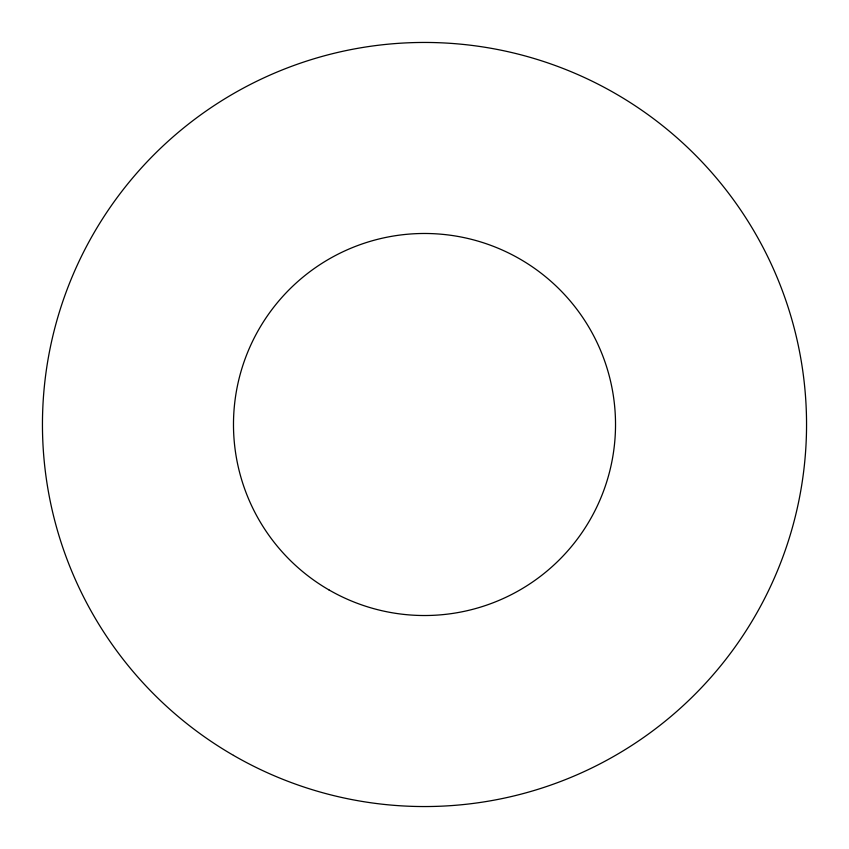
<?xml version="1.0" encoding="UTF-8"?>
<svg xmlns="http://www.w3.org/2000/svg" width="849" height="849" viewBox="0 0 849 849"><rect width="100%" height="100%" fill="white"/><g stroke="black" fill="none" stroke-linecap="round" stroke-linejoin="round"><path stroke-width="1.27" d="M328.988 589.928A191.025 191.025 0 0 0 615.525 424.5A191.025 191.025 0 0 0 328.988 259.072A191.025 191.025 0 0 0 328.988 589.928M233.475 755.366A382.05 382.05 0 0 0 806.55 424.5A382.05 382.05 0 0 0 233.475 93.634A382.05 382.05 0 0 0 233.475 755.366"/></g></svg>
